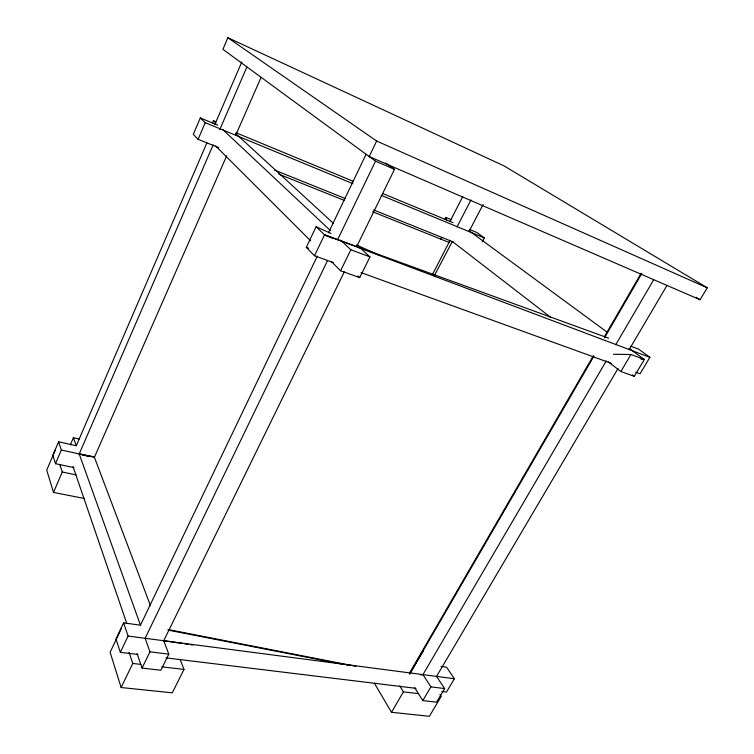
<?xml version="1.0" encoding="UTF-8"?>
<svg xmlns="http://www.w3.org/2000/svg" width="754" height="754" viewBox="0 0 754 754"><rect width="100%" height="100%" fill="white"/><g stroke="black" fill="none" stroke-linecap="round" stroke-linejoin="round"><path stroke-width="1.13" d="M227.849 37.7L376.623 141.036L369.177 156.549L700.07 299.743L707.261 287.802L504.219 165.993L227.849 37.7L222.92 49.33L375.53 161.177L394.493 169.358L356.727 246.511M206.85 143.006L76.277 445.755L58.595 441.806L52.846 455.341L55.504 463.691L73.892 467.584M55.193 450.261L46.739 470.147L53.496 492.409L84.335 498.498M217.661 125.136L200.3 117.944L193.297 134.391L198.095 139.33L218.811 147.661M55.504 463.691L61.338 450.025L58.595 441.806M198.095 139.33L205.229 122.685L200.3 117.944M70.339 444.869L73.402 437.725L79.132 439.026M53.496 492.409L62.262 472.023L59.792 464.407M212.477 122.893L213.401 120.744L215.578 121.648M214.786 124.617L241.827 61.913M213.175 144.815L79.208 453.946L140.461 625.189L123.609 622.87L116.003 638.958L120.338 652.314L137.869 654.453M219.734 129.688L246.897 66.993M150.498 605.716L94.41 457.282L226.681 155.795M235.634 135.371L261.101 77.313M121.206 628.855L110.122 652.295L121.14 687.525L172.27 692.832L184.004 669.429L180.178 659.58M333.334 262.581L314.512 255.757L306.303 247.378L316.096 226.737L331.119 233.523M120.338 652.314L128.086 636.065L123.609 622.87M314.512 255.757L324.522 234.814L316.096 226.737M140.461 625.189L317.311 256.087M328.49 232.75L366.095 154.259M121.14 687.525L132.761 663.445L129.038 652.285M327.406 260.837L145.145 638.289L149.98 651.805L142.063 668.072L160.856 670.24L168.802 654.142L163.731 640.721L344.305 271.874M337.641 239.631L375.53 161.177M356.953 244.946L369.96 256.897L359.696 277.623L340.591 270.761L350.846 249.753L340.601 240.14M444.879 219.376L445.878 217.425L451.175 219.621M440.76 239.404L441.835 237.312M449.893 221.638L462.767 196.558M432.306 274.786L450.091 240.338M457.056 226.869L470.967 199.923M468.969 231.61L483.088 204.504M482.258 241.798L484.313 237.896L476.99 232.562L469.393 229.414M434.266 275.794L452.353 241.478L550.891 317.519M409.337 673.36L593.341 355.775M604.557 336.425L641.154 273.259M409.705 673.935L593.916 356.133M604.538 337.801L641.739 273.627M439.968 694.406L441.241 696.357L429.375 716.3L391.514 712.294L403.39 691.861L399.733 685.914M420.647 674.99L422.966 674.623L606.254 360.94M615.745 344.701L653.709 279.734M409.724 673.953L423.446 650.674M618.016 368.527L436.566 676.404L444.624 688.572L436.528 702.172L422.806 700.598L414.747 687.808M629.364 349.291L666.96 285.483M422.806 700.598L430.902 686.866L422.966 674.623M620.881 371.534L630.947 354.493L644.34 359.498L634.303 376.35L620.881 371.534L608.233 361.779M441.052 666.451L446.575 667.205L454.408 678.732L446.472 692.059L441.797 691.493M630.749 346.237L638.487 349.055L649.891 357.339L640.089 373.758L635.66 372.156M613.454 354.286L630.947 354.493M640.891 359.093L644.34 359.498L629.166 348.357M132.761 663.445L140.913 664.397M161.874 666.847L184.004 669.429M403.39 691.861L418.3 693.633M165.927 657.874L416.076 688.355M149.98 651.805L168.802 654.142M430.902 686.866L444.624 688.572M128.086 636.065L454.408 678.732M163.731 640.721L182.336 643.482M184.664 643.831L188.151 644.35M190.479 644.698L192.807 645.038M94.241 456.811L79.208 453.946L88.284 456.462M168.029 629.515L355.747 666.263M168.265 630.137L344.559 664.604M346.868 665.047L349.168 665.499M62.262 472.023L76.003 474.888M61.338 450.025L94.41 457.282M361.025 272.618L611.296 363.324M332.071 238.104L324.522 234.814L608.638 338.188M306.303 247.378L308.518 248.189M350.846 249.753L369.96 256.897M324.522 234.814L649.891 357.339M278.886 174.193L344.324 200.432M372.674 211.799L449.026 242.411M274.39 170.018L345.238 198.519M373.569 209.923L453.135 241.93M205.229 122.685L352.919 183.656M381.147 195.305L484.313 237.896M236.115 132.779L353.296 181.318M382.589 193.458L453.126 222.675M376.623 141.036L707.261 287.802M356.878 245.144L379.403 255.314M696.074 297.274L700.07 299.743M385.718 163.015L394.493 169.358M468.903 230.62L607.356 332.335M632.436 374.927L634.303 376.35M235.559 133.449L333.541 223.448M213.401 120.744L215.964 123.147M222.788 129.565L330.356 230.526M358.018 275.973L359.696 277.623M215.653 145.965L310.61 240.809M331.43 261.61L340.591 270.761M374.323 683.133L391.514 712.294M73.402 437.725L76.277 445.755M73.044 466.585L126.804 623.549M137.105 653.605L142.063 668.072M445.878 217.425L446.754 220.705"/></g></svg>
